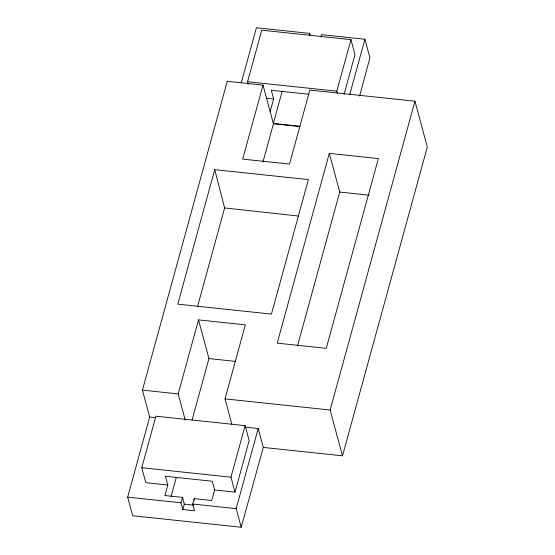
<?xml version="1.0" encoding="UTF-8"?>
<svg xmlns="http://www.w3.org/2000/svg" width="555" height="555" viewBox="0 0 555 555"><rect width="100%" height="100%" fill="white"/><g stroke="black" fill="none" stroke-linecap="round" stroke-linejoin="round"><path stroke-width="0.83" d="M244.998 427.128L258.193 428.529L263.292 447.427L241.217 527.25L132.707 515.748L127.685 497.134L149.683 417.027L142.427 390.123L227.252 81.321L263.008 85.109L273.449 123.765L262.938 162.025M214.723 169.67L177.78 304.168L271.444 314.095L308.393 179.598L214.723 169.67L224.629 207.945L197.552 306.52M241.286 82.827L256.417 27.75L309.732 33.397L310.335 35.645M248.272 84.214L247.599 81.724L261.759 30.185L350.961 39.641L354.992 54.577L344.031 94.482M167.811 485.008L145.798 482.67L141.768 467.733L155.927 416.188L245.13 425.643L249.16 440.587L235.008 492.125L214.639 489.968L212.287 481.24L165.452 476.28L167.811 485.008L164.918 495.539L182.477 497.398L184.295 504.134L182.817 509.518L194.521 510.76L192.71 504.023L194.188 498.64L211.746 500.499L214.639 489.968M185.217 420.003L178.183 393.918L198.517 319.895L245.345 324.855L225.011 398.879L231.83 424.152M263.008 85.109L242.681 159.105L289.509 164.065L309.836 90.076L414.96 101.211L427.315 147.019L342.497 455.821L263.292 447.427M270.167 111.645L273.636 98.998L271.284 90.271L308.747 94.246M282.217 91.11L273.344 123.425L299.742 126.228M171.058 496.524L176.303 477.432M192.044 420.121L208.951 358.579L198.517 319.895M309.308 34.937L309.732 33.397M182.817 509.518L180.999 502.781L182.477 497.398M320.804 36.949L321.435 34.639L364.919 39.252L369.942 57.866L359.626 96.001M337.475 93.67L336.802 91.18L350.961 39.641M235.008 492.125L230.97 477.189L245.13 425.643M329.316 153.374L277.188 343.143L326.25 348.339L378.378 158.577L329.316 153.374L339.75 192.058L297.501 345.876M349.796 94.322L364.919 39.252M241.217 527.25L236.187 508.63L258.193 428.529M342.497 455.821L330.135 410.02L414.96 101.211M247.599 81.724L336.802 91.18M266.018 98.193L273.636 98.998M273.449 123.765L299.846 126.561M339.75 192.058L369.019 195.159M208.951 358.579L235.348 361.374M142.427 390.123L178.183 393.918M225.011 398.879L330.135 410.02M149.683 417.027L155.698 417.665M141.768 467.733L230.97 477.189M127.685 497.134L180.999 502.781M192.71 504.023L236.187 508.63M184.295 504.134L193.494 505.106M224.629 207.945L298.604 216.061M194.188 498.64L194.59 500.131"/></g></svg>
